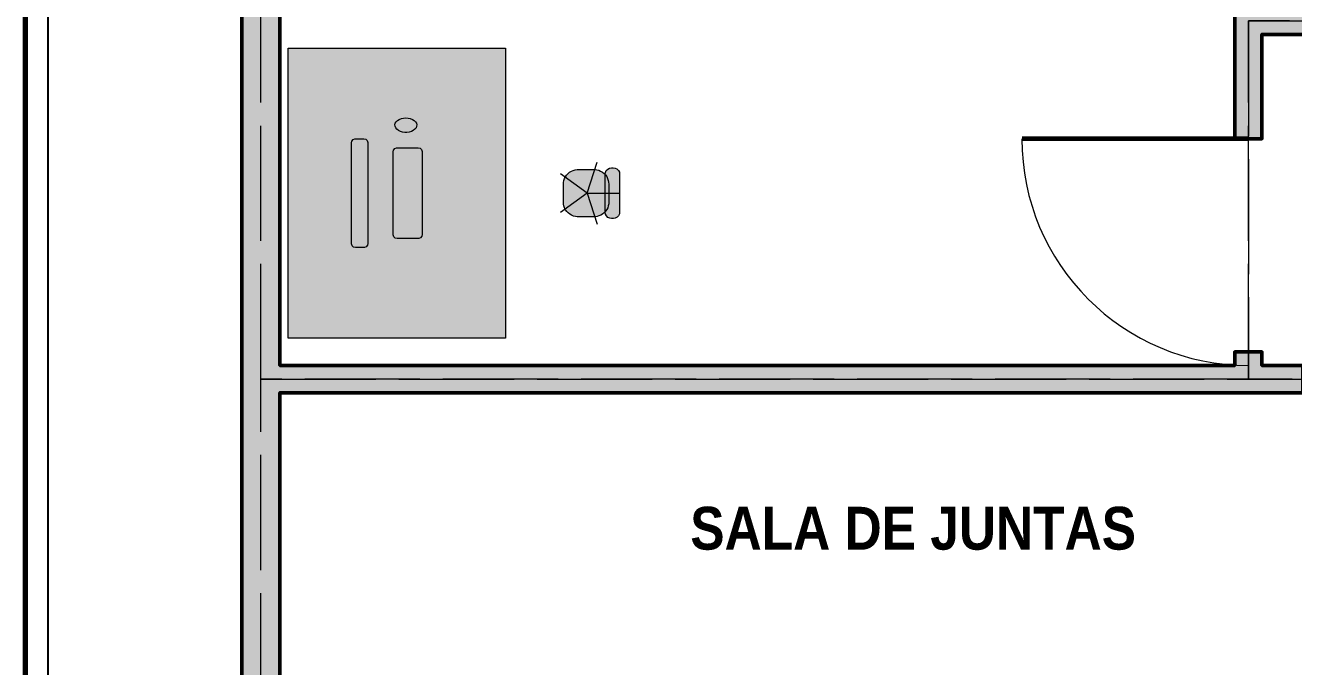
# Model space of a CAD drawing. Header units: metres. Extents: x 0 to 115, y 0 to 64.
# Drawn here: x 0.4 to 14.4, y 11.28 to 18.35 of the extents above; entities that cross this region are included whole.
import ezdxf

# ---------------------------------------------------------------- set-up
doc = ezdxf.new("R2010")
doc.units = ezdxf.units.M
doc.linetypes.add('DASHED', pattern=[1.524, 1.27, -0.254])
doc.layers.add('A-AREA', color=8, linetype='DASHED', lineweight=13, plot=False)
for name, color, linetype, lineweight in [('A-AREA-NOMBRE', 7, 'Continuous', 25), ('A-LAMINA', 8, 'Continuous', 35), ('A-MOBILIARIO', 9, 'Continuous', 18), ('A-MOBILIARIO-RELLENO', 9, 'Continuous', 0), ('A-MURO', 7, 'Continuous', 50), ('A-PUERTA', 41, 'Continuous', 25)]:
    doc.layers.add(name, color=color, linetype=linetype, lineweight=lineweight)
doc.layers.add('A-MURO-RELLENO', color=8, linetype='Continuous', lineweight=0, true_color=0x8d949b)
doc.styles.add('PLANO_N', font='arialbd.ttf')

msp = doc.modelspace()

# ---------------------------------------------------------------- hatches: boundary and pattern name
at = {"layer": 'A-MOBILIARIO-RELLENO', "true_color": 0xf3efe8}
h = msp.add_hatch(color=7, dxfattribs=at)
h.dxf.hatch_style = 1
h.paths.add_polyline_path([(3.3, 18.1), (5.7, 18.1), (5.7, 14.9), (3.3, 14.9)])
at = {"layer": 'A-MOBILIARIO-RELLENO', "true_color": 0xe5e8eb}
h = msp.add_hatch(color=7, dxfattribs=at)
h.dxf.hatch_style = 1
h.paths.add_polyline_path([(4.6, 17.33), (4.6241, 17.3284), (4.6487, 17.3231), (4.6719, 17.314), (4.6918, 17.3015), (4.7068, 17.2865), (4.7161, 17.2702), (4.7199, 17.2539), (4.7186, 17.238), (4.7122, 17.2216), (4.7, 17.2058), (4.6824, 17.1918), (4.6606, 17.181), (4.6365, 17.1738), (4.6119, 17.1704), (4.5881, 17.1704), (4.5635, 17.1738), (4.5394, 17.181), (4.5176, 17.1918), (4.5, 17.2058), (4.4878, 17.2216), (4.4814, 17.238), (4.4801, 17.2539), (4.4839, 17.2702), (4.4932, 17.2865), (4.5082, 17.3015), (4.5281, 17.314), (4.5513, 17.3231), (4.5759, 17.3284)])
at = {"layer": 'A-MOBILIARIO-RELLENO', "true_color": 0x2c3440}
h = msp.add_hatch(color=7, dxfattribs=at)
h.dxf.hatch_style = 1
h.paths.add_polyline_path([(4, 15.94), (4, 15.9599), (4, 15.9798), (4, 15.9997), (4, 16.0196), (4, 16.0395), (4, 16.0594), (4, 16.0793), (4, 16.0992), (4, 16.1191), (4, 16.139), (4, 16.1589), (4, 16.1788), (4, 16.1987), (4, 16.2186), (4, 16.2385), (4, 16.2584), (4, 16.2783), (4, 16.2982), (4, 16.3181), (4, 16.338), (4, 16.3578), (4, 16.3777), (4, 16.3976), (4, 16.4175), (4, 16.4374), (4, 16.4573), (4, 16.4772), (4, 16.4971), (4, 16.517), (4, 16.5369), (4, 16.5568), (4, 16.5767), (4, 16.5966), (4, 16.6165), (4, 16.6364), (4, 16.6563), (4, 16.6762), (4, 16.6961), (4, 16.716), (4, 16.7359), (4, 16.7558), (4, 16.7757), (4, 16.7956), (4, 16.8155), (4, 16.8354), (4, 16.8553), (4, 16.8752), (4, 16.8951), (4, 16.915), (4, 16.9349), (4, 16.9548), (4, 16.9747), (4, 16.9946), (4, 17.0145), (4, 17.0344), (4, 17.0543), (4.0028, 17.0747), (4.0169, 17.0926), (4.0374, 17.0999), (4.0573, 17.1), (4.0772, 17.1), (4.0971, 17.1), (4.117, 17.1), (4.1369, 17.1), (4.1574, 17.096), (4.1743, 17.0806), (4.18, 17.06), (4.18, 17.0401), (4.18, 17.0202), (4.18, 17.0003), (4.18, 16.9804), (4.18, 16.9605), (4.18, 16.9406), (4.18, 16.9207), (4.18, 16.9008), (4.18, 16.8809), (4.18, 16.861), (4.18, 16.8411), (4.18, 16.8212), (4.18, 16.8013), (4.18, 16.7814), (4.18, 16.7615), (4.18, 16.7416), (4.18, 16.7217), (4.18, 16.7018), (4.18, 16.6819), (4.18, 16.662), (4.18, 16.6422), (4.18, 16.6223), (4.18, 16.6024), (4.18, 16.5825), (4.18, 16.5626), (4.18, 16.5427), (4.18, 16.5228), (4.18, 16.5029), (4.18, 16.483), (4.18, 16.4631), (4.18, 16.4432), (4.18, 16.4233), (4.18, 16.4034), (4.18, 16.3835), (4.18, 16.3636), (4.18, 16.3437), (4.18, 16.3238), (4.18, 16.3039), (4.18, 16.284), (4.18, 16.2641), (4.18, 16.2442), (4.18, 16.2243), (4.18, 16.2044), (4.18, 16.1845), (4.18, 16.1646), (4.18, 16.1447), (4.18, 16.1248), (4.18, 16.1049), (4.18, 16.085), (4.18, 16.0651), (4.18, 16.0452), (4.18, 16.0253), (4.18, 16.0054), (4.18, 15.9855), (4.18, 15.9656), (4.18, 15.9457), (4.1772, 15.9253), (4.1631, 15.9074), (4.1426, 15.9001), (4.1227, 15.9), (4.1028, 15.9), (4.0829, 15.9), (4.063, 15.9), (4.0431, 15.9), (4.0225, 15.904), (4.0057, 15.9194)])
at = {"layer": 'A-MOBILIARIO-RELLENO', "true_color": 0xe5e8eb}
h = msp.add_hatch(color=7, dxfattribs=at)
h.dxf.hatch_style = 1
h.paths.add_polyline_path([(4.46, 16.04), (4.46, 16.0599), (4.46, 16.0798), (4.46, 16.0997), (4.46, 16.1196), (4.46, 16.1395), (4.46, 16.1594), (4.46, 16.1792), (4.46, 16.1991), (4.46, 16.219), (4.46, 16.2389), (4.46, 16.2588), (4.46, 16.2787), (4.46, 16.2986), (4.46, 16.3185), (4.46, 16.3384), (4.46, 16.3583), (4.46, 16.3782), (4.46, 16.3981), (4.46, 16.418), (4.46, 16.4379), (4.46, 16.4577), (4.46, 16.4776), (4.46, 16.4975), (4.46, 16.5174), (4.46, 16.5373), (4.46, 16.5572), (4.46, 16.5771), (4.46, 16.597), (4.46, 16.6169), (4.46, 16.6368), (4.46, 16.6567), (4.46, 16.6766), (4.46, 16.6965), (4.46, 16.7164), (4.46, 16.7362), (4.46, 16.7561), (4.46, 16.776), (4.46, 16.7959), (4.46, 16.8158), (4.46, 16.8357), (4.46, 16.8556), (4.46, 16.8755), (4.46, 16.8954), (4.46, 16.9153), (4.46, 16.9352), (4.46, 16.9551), (4.4632, 16.9756), (4.4776, 16.9932), (4.4982, 17), (4.5181, 17), (4.538, 17), (4.5579, 17), (4.5777, 17), (4.5976, 17), (4.6175, 17), (4.6374, 17), (4.6573, 17), (4.6772, 17), (4.6971, 17), (4.717, 17), (4.7369, 17), (4.7575, 16.996), (4.7743, 16.9806), (4.78, 16.96), (4.78, 16.9401), (4.78, 16.9202), (4.78, 16.9003), (4.78, 16.8804), (4.78, 16.8605), (4.78, 16.8406), (4.78, 16.8208), (4.78, 16.8009), (4.78, 16.781), (4.78, 16.7611), (4.78, 16.7412), (4.78, 16.7213), (4.78, 16.7014), (4.78, 16.6815), (4.78, 16.6616), (4.78, 16.6417), (4.78, 16.6218), (4.78, 16.6019), (4.78, 16.582), (4.78, 16.5621), (4.78, 16.5423), (4.78, 16.5224), (4.78, 16.5025), (4.78, 16.4826), (4.78, 16.4627), (4.78, 16.4428), (4.78, 16.4229), (4.78, 16.403), (4.78, 16.3831), (4.78, 16.3632), (4.78, 16.3433), (4.78, 16.3234), (4.78, 16.3035), (4.78, 16.2836), (4.78, 16.2638), (4.78, 16.2439), (4.78, 16.224), (4.78, 16.2041), (4.78, 16.1842), (4.78, 16.1643), (4.78, 16.1444), (4.78, 16.1245), (4.78, 16.1046), (4.78, 16.0847), (4.78, 16.0648), (4.78, 16.0449), (4.7768, 16.0244), (4.7624, 16.0068), (4.7418, 16), (4.7219, 16), (4.702, 16), (4.6821, 16), (4.6623, 16), (4.6424, 16), (4.6225, 16), (4.6026, 16), (4.5827, 16), (4.5628, 16), (4.5429, 16), (4.523, 16), (4.5031, 16), (4.4825, 16.004), (4.4657, 16.0194)])
at = {"layer": 'A-MOBILIARIO-RELLENO', "true_color": 0xe7eaee}
h = msp.add_hatch(color=7, dxfattribs=at)
h.dxf.hatch_style = 1
h.paths.add_polyline_path([(6.84, 16.6), (6.84, 16.5802), (6.84, 16.5604), (6.84, 16.5405), (6.84, 16.5207), (6.84, 16.5009), (6.84, 16.4811), (6.84, 16.4612), (6.84, 16.4414), (6.84, 16.4216), (6.84, 16.4018), (6.8389, 16.3816), (6.8351, 16.3608), (6.8283, 16.3399), (6.8184, 16.3197), (6.8054, 16.3007), (6.7898, 16.2836), (6.7718, 16.269), (6.7522, 16.2572), (6.7316, 16.2486), (6.7107, 16.243), (6.6901, 16.2403), (6.6702, 16.24), (6.6504, 16.24), (6.6305, 16.24), (6.6107, 16.24), (6.5909, 16.24), (6.5711, 16.24), (6.5512, 16.24), (6.5314, 16.24), (6.5116, 16.24), (6.4917, 16.2402), (6.4711, 16.2426), (6.4502, 16.2479), (6.4296, 16.2563), (6.4099, 16.2678), (6.3918, 16.2822), (6.3759, 16.299), (6.3627, 16.3179), (6.3525, 16.3381), (6.3454, 16.3589), (6.3413, 16.3797), (6.34, 16.4), (6.34, 16.4198), (6.34, 16.4396), (6.34, 16.4595), (6.34, 16.4793), (6.34, 16.4991), (6.34, 16.5189), (6.34, 16.5388), (6.34, 16.5586), (6.34, 16.5784), (6.34, 16.5982), (6.3411, 16.6184), (6.3449, 16.6392), (6.3517, 16.6601), (6.3616, 16.6803), (6.3746, 16.6993), (6.3902, 16.7164), (6.4082, 16.731), (6.4278, 16.7428), (6.4484, 16.7514), (6.4693, 16.757), (6.4899, 16.7597), (6.5098, 16.76), (6.5296, 16.76), (6.5495, 16.76), (6.5693, 16.76), (6.5891, 16.76), (6.6089, 16.76), (6.6288, 16.76), (6.6486, 16.76), (6.6684, 16.76), (6.6883, 16.7598), (6.7089, 16.7574), (6.7298, 16.7521), (6.7504, 16.7437), (6.7701, 16.7322), (6.7882, 16.7178), (6.8041, 16.701), (6.8173, 16.6821), (6.8275, 16.6619), (6.8346, 16.6411), (6.8387, 16.6203)])
at = {"layer": 'A-MOBILIARIO-RELLENO', "true_color": 0x5c6670}
h = msp.add_hatch(color=7, dxfattribs=at)
h.dxf.hatch_style = 1
h.paths.add_polyline_path([(6.96, 16.71), (6.96, 16.6901), (6.96, 16.6701), (6.96, 16.6502), (6.96, 16.6303), (6.96, 16.6103), (6.96, 16.5904), (6.96, 16.5704), (6.96, 16.5505), (6.96, 16.5306), (6.96, 16.5106), (6.96, 16.4907), (6.96, 16.4708), (6.96, 16.4508), (6.96, 16.4309), (6.96, 16.4109), (6.96, 16.391), (6.96, 16.3711), (6.96, 16.3511), (6.96, 16.3312), (6.96, 16.3113), (6.96, 16.2913), (6.9573, 16.2707), (6.9477, 16.2503), (6.9315, 16.2337), (6.9114, 16.2233), (6.8906, 16.22), (6.8707, 16.22), (6.85, 16.2229), (6.8297, 16.2328), (6.8132, 16.2491), (6.8031, 16.2693), (6.8, 16.29), (6.8, 16.3099), (6.8, 16.3299), (6.8, 16.3498), (6.8, 16.3697), (6.8, 16.3897), (6.8, 16.4096), (6.8, 16.4296), (6.8, 16.4495), (6.8, 16.4694), (6.8, 16.4894), (6.8, 16.5093), (6.8, 16.5292), (6.8, 16.5492), (6.8, 16.5691), (6.8, 16.5891), (6.8, 16.609), (6.8, 16.6289), (6.8, 16.6489), (6.8, 16.6688), (6.8, 16.6887), (6.8, 16.7087), (6.8027, 16.7293), (6.8123, 16.7497), (6.8285, 16.7663), (6.8486, 16.7767), (6.8694, 16.78), (6.8893, 16.78), (6.91, 16.7771), (6.9303, 16.7672), (6.9468, 16.7509), (6.9569, 16.7307)])
at = {"layer": 'A-MOBILIARIO-RELLENO', "true_color": 0x5b6570}
h = msp.add_hatch(color=7, dxfattribs=at)
h.dxf.hatch_style = 1
h.paths.add_polyline_path([(4.18, 16.35), (4.18, 16.65), (4.34, 16.65), (4.34, 16.35)])
at = {"layer": 'A-MURO-RELLENO', "true_color": 0x8d949b}
h = msp.add_hatch(color=8, dxfattribs=at)
h.dxf.hatch_style = 1
h.paths.add_polyline_path([(14.1, 54.14), (14.1, 54.56), (2.79, 54.56), (2.79, 11.1), (3.21, 11.1), (3.21, 14.3), (14.5, 14.3), (14.5, 14.6), (14.05, 14.6), (14.05, 14.75), (13.75, 14.75), (13.75, 14.6), (3.21, 14.6), (3.21, 28.45), (23.35, 28.45), (23.35, 18.55), (13.75, 18.55), (13.75, 17.1), (14.05, 17.1), (14.05, 18.25), (23.65, 18.25), (23.65, 28.75), (3.21, 28.75), (3.21, 34.2), (4.2, 34.2), (4.2, 34.5), (3.21, 34.5), (3.21, 54.14), (11, 54.14), (11, 50.4), (11.3, 50.4), (11.3, 54.14)])

# ---------------------------------------------------------------- linework, layer by layer
at = {"layer": 'A-AREA'}
for points in [[(3, 28.6), (23.5, 28.6), (23.5, 18.4), (13.9, 18.4), (13.9, 14.45), (3, 14.45)], [(23.5, 28.6), (28.1, 28.6), (28.1, 14.45), (13.9, 14.45), (13.9, 18.4), (23.5, 18.4)], [(3, 14.45), (17.5, 14.45), (17.5, 3.2), (3, 3.2)]]:
    msp.add_lwpolyline(points, close=True, dxfattribs=at)
at = {"layer": 'A-LAMINA', "lineweight": 70}
msp.add_lwpolyline([(0.4, 64.5), (115.4, 64.5), (115.4, 0.4), (0.4, 0.4)], close=True, dxfattribs=at)
at = {"layer": 'A-LAMINA', "lineweight": 25}
msp.add_lwpolyline([(0.65, 64.25), (115.15, 64.25), (115.15, 0.65), (0.65, 0.65)], close=True, dxfattribs=at)
at = {"layer": 'A-MOBILIARIO'}
for points in [[(3.3, 18.1), (5.7, 18.1), (5.7, 14.9), (3.3, 14.9)], [(4.6, 17.33), (4.6241, 17.3284), (4.6487, 17.3231), (4.6719, 17.314), (4.6918, 17.3015), (4.7068, 17.2865), (4.7161, 17.2702), (4.7199, 17.2539), (4.7186, 17.238), (4.7122, 17.2216), (4.7, 17.2058), (4.6824, 17.1918), (4.6606, 17.181), (4.6365, 17.1738), (4.6119, 17.1704), (4.5881, 17.1704), (4.5635, 17.1738), (4.5394, 17.181), (4.5176, 17.1918), (4.5, 17.2058), (4.4878, 17.2216), (4.4814, 17.238), (4.4801, 17.2539), (4.4839, 17.2702), (4.4932, 17.2865), (4.5082, 17.3015), (4.5281, 17.314), (4.5513, 17.3231), (4.5759, 17.3284)], [(4, 15.94), (4, 15.9599), (4, 15.9798), (4, 15.9997), (4, 16.0196), (4, 16.0395), (4, 16.0594), (4, 16.0793), (4, 16.0992), (4, 16.1191), (4, 16.139), (4, 16.1589), (4, 16.1788), (4, 16.1987), (4, 16.2186), (4, 16.2385), (4, 16.2584), (4, 16.2783), (4, 16.2982), (4, 16.3181), (4, 16.338), (4, 16.3578), (4, 16.3777), (4, 16.3976), (4, 16.4175), (4, 16.4374), (4, 16.4573), (4, 16.4772), (4, 16.4971), (4, 16.517), (4, 16.5369), (4, 16.5568), (4, 16.5767), (4, 16.5966), (4, 16.6165), (4, 16.6364), (4, 16.6563), (4, 16.6762), (4, 16.6961), (4, 16.716), (4, 16.7359), (4, 16.7558), (4, 16.7757), (4, 16.7956), (4, 16.8155), (4, 16.8354), (4, 16.8553), (4, 16.8752), (4, 16.8951), (4, 16.915), (4, 16.9349), (4, 16.9548), (4, 16.9747), (4, 16.9946), (4, 17.0145), (4, 17.0344), (4, 17.0543), (4.0028, 17.0747), (4.0169, 17.0926), (4.0374, 17.0999), (4.0573, 17.1), (4.0772, 17.1), (4.0971, 17.1), (4.117, 17.1), (4.1369, 17.1), (4.1574, 17.096), (4.1743, 17.0806), (4.18, 17.06), (4.18, 17.0401), (4.18, 17.0202), (4.18, 17.0003), (4.18, 16.9804), (4.18, 16.9605), (4.18, 16.9406), (4.18, 16.9207), (4.18, 16.9008), (4.18, 16.8809), (4.18, 16.861), (4.18, 16.8411), (4.18, 16.8212), (4.18, 16.8013), (4.18, 16.7814), (4.18, 16.7615), (4.18, 16.7416), (4.18, 16.7217), (4.18, 16.7018), (4.18, 16.6819), (4.18, 16.662), (4.18, 16.6422), (4.18, 16.6223), (4.18, 16.6024), (4.18, 16.5825), (4.18, 16.5626), (4.18, 16.5427), (4.18, 16.5228), (4.18, 16.5029), (4.18, 16.483), (4.18, 16.4631), (4.18, 16.4432), (4.18, 16.4233), (4.18, 16.4034), (4.18, 16.3835), (4.18, 16.3636), (4.18, 16.3437), (4.18, 16.3238), (4.18, 16.3039), (4.18, 16.284), (4.18, 16.2641), (4.18, 16.2442), (4.18, 16.2243), (4.18, 16.2044), (4.18, 16.1845), (4.18, 16.1646), (4.18, 16.1447), (4.18, 16.1248), (4.18, 16.1049), (4.18, 16.085), (4.18, 16.0651), (4.18, 16.0452), (4.18, 16.0253), (4.18, 16.0054), (4.18, 15.9855), (4.18, 15.9656), (4.18, 15.9457), (4.1772, 15.9253), (4.1631, 15.9074), (4.1426, 15.9001), (4.1227, 15.9), (4.1028, 15.9), (4.0829, 15.9), (4.063, 15.9), (4.0431, 15.9), (4.0225, 15.904), (4.0057, 15.9194)], [(4.46, 16.04), (4.46, 16.0599), (4.46, 16.0798), (4.46, 16.0997), (4.46, 16.1196), (4.46, 16.1395), (4.46, 16.1594), (4.46, 16.1792), (4.46, 16.1991), (4.46, 16.219), (4.46, 16.2389), (4.46, 16.2588), (4.46, 16.2787), (4.46, 16.2986), (4.46, 16.3185), (4.46, 16.3384), (4.46, 16.3583), (4.46, 16.3782), (4.46, 16.3981), (4.46, 16.418), (4.46, 16.4379), (4.46, 16.4577), (4.46, 16.4776), (4.46, 16.4975), (4.46, 16.5174), (4.46, 16.5373), (4.46, 16.5572), (4.46, 16.5771), (4.46, 16.597), (4.46, 16.6169), (4.46, 16.6368), (4.46, 16.6567), (4.46, 16.6766), (4.46, 16.6965), (4.46, 16.7164), (4.46, 16.7362), (4.46, 16.7561), (4.46, 16.776), (4.46, 16.7959), (4.46, 16.8158), (4.46, 16.8357), (4.46, 16.8556), (4.46, 16.8755), (4.46, 16.8954), (4.46, 16.9153), (4.46, 16.9352), (4.46, 16.9551), (4.4632, 16.9756), (4.4776, 16.9932), (4.4982, 17), (4.5181, 17), (4.538, 17), (4.5579, 17), (4.5777, 17), (4.5976, 17), (4.6175, 17), (4.6374, 17), (4.6573, 17), (4.6772, 17), (4.6971, 17), (4.717, 17), (4.7369, 17), (4.7575, 16.996), (4.7743, 16.9806), (4.78, 16.96), (4.78, 16.9401), (4.78, 16.9202), (4.78, 16.9003), (4.78, 16.8804), (4.78, 16.8605), (4.78, 16.8406), (4.78, 16.8208), (4.78, 16.8009), (4.78, 16.781), (4.78, 16.7611), (4.78, 16.7412), (4.78, 16.7213), (4.78, 16.7014), (4.78, 16.6815), (4.78, 16.6616), (4.78, 16.6417), (4.78, 16.6218), (4.78, 16.6019), (4.78, 16.582), (4.78, 16.5621), (4.78, 16.5423), (4.78, 16.5224), (4.78, 16.5025), (4.78, 16.4826), (4.78, 16.4627), (4.78, 16.4428), (4.78, 16.4229), (4.78, 16.403), (4.78, 16.3831), (4.78, 16.3632), (4.78, 16.3433), (4.78, 16.3234), (4.78, 16.3035), (4.78, 16.2836), (4.78, 16.2638), (4.78, 16.2439), (4.78, 16.224), (4.78, 16.2041), (4.78, 16.1842), (4.78, 16.1643), (4.78, 16.1444), (4.78, 16.1245), (4.78, 16.1046), (4.78, 16.0847), (4.78, 16.0648), (4.78, 16.0449), (4.7768, 16.0244), (4.7624, 16.0068), (4.7418, 16), (4.7219, 16), (4.702, 16), (4.6821, 16), (4.6623, 16), (4.6424, 16), (4.6225, 16), (4.6026, 16), (4.5827, 16), (4.5628, 16), (4.5429, 16), (4.523, 16), (4.5031, 16), (4.4825, 16.004), (4.4657, 16.0194)], [(6.84, 16.6), (6.84, 16.5802), (6.84, 16.5604), (6.84, 16.5405), (6.84, 16.5207), (6.84, 16.5009), (6.84, 16.4811), (6.84, 16.4612), (6.84, 16.4414), (6.84, 16.4216), (6.84, 16.4018), (6.8389, 16.3816), (6.8351, 16.3608), (6.8283, 16.3399), (6.8184, 16.3197), (6.8054, 16.3007), (6.7898, 16.2836), (6.7718, 16.269), (6.7522, 16.2572), (6.7316, 16.2486), (6.7107, 16.243), (6.6901, 16.2403), (6.6702, 16.24), (6.6504, 16.24), (6.6305, 16.24), (6.6107, 16.24), (6.5909, 16.24), (6.5711, 16.24), (6.5512, 16.24), (6.5314, 16.24), (6.5116, 16.24), (6.4917, 16.2402), (6.4711, 16.2426), (6.4502, 16.2479), (6.4296, 16.2563), (6.4099, 16.2678), (6.3918, 16.2822), (6.3759, 16.299), (6.3627, 16.3179), (6.3525, 16.3381), (6.3454, 16.3589), (6.3413, 16.3797), (6.34, 16.4), (6.34, 16.4198), (6.34, 16.4396), (6.34, 16.4595), (6.34, 16.4793), (6.34, 16.4991), (6.34, 16.5189), (6.34, 16.5388), (6.34, 16.5586), (6.34, 16.5784), (6.34, 16.5982), (6.3411, 16.6184), (6.3449, 16.6392), (6.3517, 16.6601), (6.3616, 16.6803), (6.3746, 16.6993), (6.3902, 16.7164), (6.4082, 16.731), (6.4278, 16.7428), (6.4484, 16.7514), (6.4693, 16.757), (6.4899, 16.7597), (6.5098, 16.76), (6.5296, 16.76), (6.5495, 16.76), (6.5693, 16.76), (6.5891, 16.76), (6.6089, 16.76), (6.6288, 16.76), (6.6486, 16.76), (6.6684, 16.76), (6.6883, 16.7598), (6.7089, 16.7574), (6.7298, 16.7521), (6.7504, 16.7437), (6.7701, 16.7322), (6.7882, 16.7178), (6.8041, 16.701), (6.8173, 16.6821), (6.8275, 16.6619), (6.8346, 16.6411), (6.8387, 16.6203)], [(6.96, 16.71), (6.96, 16.6901), (6.96, 16.6701), (6.96, 16.6502), (6.96, 16.6303), (6.96, 16.6103), (6.96, 16.5904), (6.96, 16.5704), (6.96, 16.5505), (6.96, 16.5306), (6.96, 16.5106), (6.96, 16.4907), (6.96, 16.4708), (6.96, 16.4508), (6.96, 16.4309), (6.96, 16.4109), (6.96, 16.391), (6.96, 16.3711), (6.96, 16.3511), (6.96, 16.3312), (6.96, 16.3113), (6.96, 16.2913), (6.9573, 16.2707), (6.9477, 16.2503), (6.9315, 16.2337), (6.9114, 16.2233), (6.8906, 16.22), (6.8707, 16.22), (6.85, 16.2229), (6.8297, 16.2328), (6.8132, 16.2491), (6.8031, 16.2693), (6.8, 16.29), (6.8, 16.3099), (6.8, 16.3299), (6.8, 16.3498), (6.8, 16.3697), (6.8, 16.3897), (6.8, 16.4096), (6.8, 16.4296), (6.8, 16.4495), (6.8, 16.4694), (6.8, 16.4894), (6.8, 16.5093), (6.8, 16.5292), (6.8, 16.5492), (6.8, 16.5691), (6.8, 16.5891), (6.8, 16.609), (6.8, 16.6289), (6.8, 16.6489), (6.8, 16.6688), (6.8, 16.6887), (6.8, 16.7087), (6.8027, 16.7293), (6.8123, 16.7497), (6.8285, 16.7663), (6.8486, 16.7767), (6.8694, 16.78), (6.8893, 16.78), (6.91, 16.7771), (6.9303, 16.7672), (6.9468, 16.7509), (6.9569, 16.7307)]]:
    msp.add_lwpolyline(points, close=True, dxfattribs=at)
at = {"layer": 'A-MOBILIARIO', "true_color": 0x55606b}
for points in [[(6.6, 16.5), (6.7112, 16.8424)], [(6.6, 16.5), (6.3088, 16.7116)], [(6.6, 16.5), (6.3088, 16.2884)], [(6.6, 16.5), (6.96, 16.5)], [(6.6, 16.5), (6.7112, 16.1576)]]:
    msp.add_lwpolyline(points, dxfattribs=at)
at = {"layer": 'A-MURO'}
msp.add_lwpolyline([(2.79, 54.56), (2.79, 11.1), (3.21, 11.1), (3.21, 14.3), (14.5, 14.3), (14.5, 14.6), (14.05, 14.6), (14.05, 14.75), (13.75, 14.75), (13.75, 14.6), (3.21, 14.6), (3.21, 28.45), (23.35, 28.45), (23.35, 18.55), (13.75, 18.55), (13.75, 17.1), (14.05, 17.1), (14.05, 18.25), (23.65, 18.25), (23.65, 28.75), (3.21, 28.75), (3.21, 34.2)], dxfattribs=at)
at = {"layer": 'A-PUERTA', "const_width": 0.05}
msp.add_lwpolyline([(13.9, 17.1), (11.4, 17.1)], dxfattribs=at)
at = {"layer": 'A-PUERTA', "lineweight": 13}
msp.add_arc((13.9, 17.1), 2.5, 180, 270, dxfattribs=at)

# ---------------------------------------------------------------- texts
at = {"layer": 'A-AREA-NOMBRE', "insert": (10.2, 13.0416), "char_height": 0.4726, "attachment_point": 2, "line_spacing_factor": 0.9, "style": 'PLANO_N'}
msp.add_mtext('\\W0.86;SALA DE JUNTAS', dxfattribs=at)

doc.saveas('drawing.dxf')
